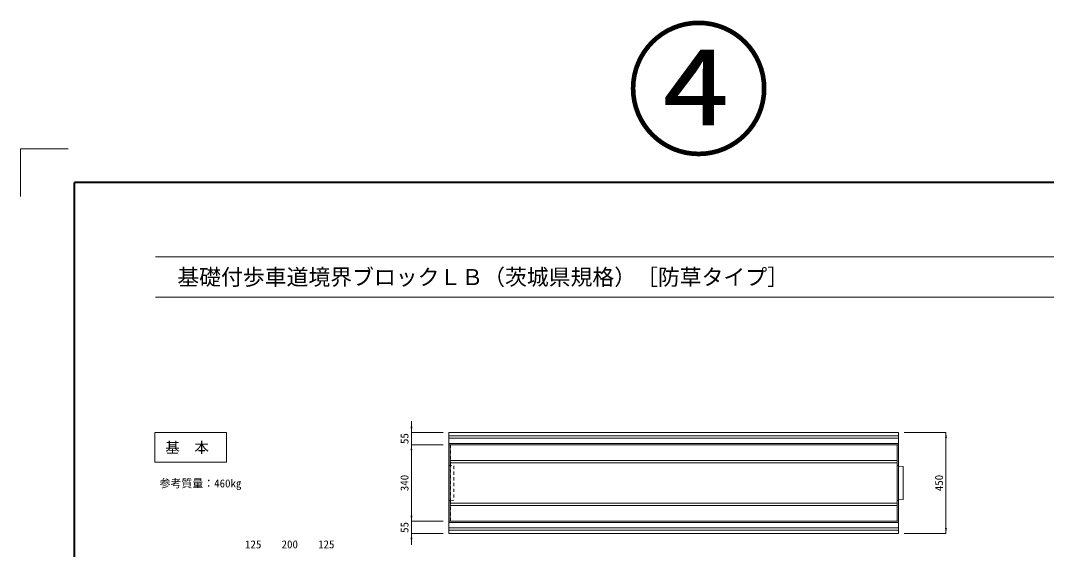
# Model space of a CAD drawing. Units: millimetres at full size, sheet at 1:25. Extents: x 19044 to 37689, y -9270 to 9420.
# Drawn here: x 19044 to 23606, y -2501 to -149 of the extents above; entities that cross this region are included whole.
import ezdxf
from ezdxf.enums import TextEntityAlignment as Align

# ---------------------------------------------------------------- set-up
doc = ezdxf.new("R2010")
doc.units = ezdxf.units.MM
doc.header["$LTSCALE"] = 25
doc.linetypes.add('USER2', pattern=[1.0125, 0.5625, -0.45])
for name, color, linetype, lineweight in [('0_2', 7, 'Continuous', 9), ('Defpoints_6', 1, 'Continuous', 13), ('図枠', 7, 'Continuous', 5), ('寸法線', 7, 'Continuous', 9), ('本体', 2, 'Continuous', 5), ('目地', 120, 'Continuous', 5), ('補助線', 8, 'Continuous', 13)]:
    doc.layers.add(name, color=color, linetype=linetype, lineweight=lineweight)
doc.layers.add('文字', color=7, linetype='Continuous')
doc.styles.add('ＭＳ ゴシック', font='')
doc.styles.get('ＭＳ ゴシック').set_extended_font_data('MS Gothic')

# ---------------------------------------------------------------- blocks, each defined once
blk = doc.blocks.new('filled_arrow')
at = {"color": 0, "linetype": 'Continuous', "lineweight": -2}
blk.add_solid([(7.5, 1.25), (0, 0), (7.5, -1.25)], dxfattribs=at)

msp = doc.modelspace()

# ---------------------------------------------------------------- linework, layer by layer
at = {"layer": '0_2', "color": 1, "lineweight": 13}
msp.add_lwpolyline([(19959.27, -1981.29), (19641.18, -1981.29), (19641.18, -2113.35), (19959.27, -2113.35)], close=True, dxfattribs=at)
at = {"layer": 'Defpoints_6'}
for q in [(19256.33, -719.87), (19044.19, -932)]:
    msp.add_line((19044.19, -719.87), q, dxfattribs=at)
at = {"layer": '図枠', "lineweight": 40}
for p in [(24834.19, -869.87), (19284.19, -9119.87)]:
    msp.add_line(p, (19284.19, -869.87), dxfattribs=at)
at = {"layer": '図枠', "lineweight": 13}
for p, q in [((19644.19, -1199.87), (24384.19, -1199.87)), ((19644.19, -1379.87), (24384.19, -1379.87))]:
    msp.add_line(p, q, dxfattribs=at)
at = {"layer": '寸法線', "lineweight": 13}
for p, q in [((20782.5, -2085.34), (20782.5, -1930.34)), ((20923.38, -1980.34), (20782.5, -1980.34)), ((22973.38, -1980.34), (23158.96, -1980.34)), ((23158.96, -1980.34), (23158.96, -2430.34)), ((20782.5, -2375.34), (20782.5, -2035.34)), ((20923.38, -2035.34), (20782.5, -2035.34)), ((20923.38, -2035.34), (20782.5, -2035.34)), ((20782.5, -2480.34), (20782.5, -2325.34)), ((20923.38, -2375.34), (20782.5, -2375.34)), ((20923.38, -2375.34), (20782.5, -2375.34)), ((20923.38, -2430.34), (20782.5, -2430.34)), ((22973.38, -2430.34), (23158.96, -2430.34))]:
    msp.add_line(p, q, dxfattribs=at)
at = {"layer": '本体', "lineweight": 15}
for p, q in [((20948.38, -2430.34), (20948.38, -1980.34)), ((20948.38, -1980.34), (22948.38, -1980.34)), ((22948.38, -2430.34), (22948.38, -1980.34)), ((20948.38, -2430.34), (22948.38, -2430.34))]:
    msp.add_line(p, q, dxfattribs=at)
at = {"layer": '本体', "lineweight": 9}
for p, q in [((20948.38, -1995.34), (22948.38, -1995.34)), ((20948.38, -2005.34), (22948.38, -2005.34)), ((20954.38, -2115.34), (20954.38, -2035.34)), ((22942.38, -2115.34), (22942.38, -2035.34)), ((20954.38, -2125.77), (20948.38, -2128.34)), ((20954.38, -2295.34), (20954.38, -2115.34)), ((22942.38, -2295.34), (22942.38, -2115.34)), ((22942.38, -2125.77), (22948.38, -2128.34)), ((20954.38, -2375.34), (20954.38, -2295.34)), ((22942.38, -2284.91), (22948.38, -2282.34)), ((22942.38, -2375.34), (22942.38, -2295.34)), ((20948.38, -2405.34), (22948.38, -2405.34)), ((20948.38, -2415.34), (22948.38, -2415.34))]:
    msp.add_line(p, q, dxfattribs=at)
at = {"layer": '本体'}
for p, q in [((20948.38, -2030.34), (22948.38, -2030.34)), ((20954.38, -2105.34), (22942.38, -2105.34)), ((20954.38, -2305.34), (22942.38, -2305.34)), ((20948.38, -2380.34), (22948.38, -2380.34))]:
    msp.add_line(p, q, dxfattribs=at)
at = {"layer": '本体', "lineweight": 13}
for p, q in [((20948.38, -2035.34), (22948.38, -2035.34)), ((20954.38, -2115.34), (22942.38, -2115.34)), ((20954.38, -2284.91), (20948.38, -2282.34)), ((20954.38, -2295.34), (22942.38, -2295.34)), ((20948.38, -2375.34), (22948.38, -2375.34))]:
    msp.add_line(p, q, dxfattribs=at)
at = {"layer": '目地', "linetype": 'USER2'}
for p, q in [((20955.38, -2125.34), (20955.38, -2035.34)), ((22941.38, -2125.34), (22941.38, -2035.34)), ((20954.38, -2115.34), (20955.38, -2125.34)), ((20955.38, -2125.34), (20954.38, -2125.77)), ((20955.38, -2285.34), (20955.38, -2125.34)), ((22942.38, -2115.34), (22941.38, -2125.34)), ((22941.38, -2285.34), (22941.38, -2125.34)), ((22941.38, -2125.34), (22942.38, -2125.77)), ((20955.38, -2285.34), (20954.38, -2284.91)), ((20954.38, -2295.34), (20955.38, -2285.34)), ((20955.38, -2375.34), (20955.38, -2285.34)), ((22941.38, -2285.34), (22942.38, -2284.91)), ((22941.38, -2375.34), (22941.38, -2285.34)), ((22942.38, -2295.34), (22941.38, -2285.34))]:
    msp.add_line(p, q, dxfattribs=at)
at = {"layer": '目地', "linetype": 'USER2', "lineweight": 13}
for p, q in [((20948.38, -2127.34), (20971.38, -2129.34)), ((20971.38, -2129.34), (20971.38, -2281.34)), ((20971.38, -2281.34), (20948.38, -2283.34))]:
    msp.add_line(p, q, dxfattribs=at)
at = {"layer": '目地', "lineweight": 13}
for p, q in [((22948.38, -2130.34), (22968.38, -2132.34)), ((22968.38, -2132.34), (22968.38, -2278.34)), ((22968.38, -2278.34), (22948.38, -2280.34))]:
    msp.add_line(p, q, dxfattribs=at)

# ---------------------------------------------------------------- block references
at = {"layer": '寸法線', "lineweight": 13, "xscale": 3.33, "yscale": 3.33}
for p, rotation in [((20782.5, -1980.34), 90), ((23158.96, -1980.34), 270), ((20782.5, -2035.34), 270), ((20782.5, -2035.34), 270), ((20782.5, -2375.34), 90), ((20782.5, -2375.34), 90), ((23158.96, -2430.34), 90), ((20782.5, -2430.34), 270)]:
    msp.add_blockref('filled_arrow', p, dxfattribs=dict(at, rotation=rotation))

# ---------------------------------------------------------------- texts
at = {"layer": '図枠', "style": 'ＭＳ ゴシック'}
msp.add_text('\u3000基礎付歩車道境界ブロックＬＢ（茨城県規格）［防草タイプ］', height=71.21, dxfattribs=at).set_placement((19644.19, -1289.87), align=Align.MIDDLE_LEFT)
at = {"layer": '寸法線', "style": 'ＭＳ ゴシック'}
for s, p in [('55', (20751.25, -2007.84)), ('340', (20751.25, -2205.34)), ('450', (23127.71, -2205.34)), ('55', (20751.25, -2402.84))]:
    msp.add_text(s, height=35.6, rotation=90, dxfattribs=at).set_placement(p, align=Align.MIDDLE_CENTER)
for s, p in [('125', (20078.76, -2478.09)), ('200', (20241.26, -2478.09)), ('125', (20403.76, -2478.09))]:
    msp.add_text(s, height=35.6, dxfattribs=at).set_placement(p, align=Align.MIDDLE_CENTER)
at = {"layer": '文字', "style": 'ＭＳ ゴシック'}
for s, height, p in [('基\u3000本', 47.47, (19687.69, -2047.32)), ('参考質量：460kg', 35.6, (19662.42, -2207.07))]:
    msp.add_text(s, height=height, dxfattribs=at).set_placement(p, align=Align.MIDDLE_LEFT)
at = {"layer": '補助線', "color": 1, "style": 'ＭＳ ゴシック'}
msp.add_text('④', height=474.7, dxfattribs=at).set_placement((22059.19, -222.37), align=Align.TOP_CENTER)

doc.saveas('drawing.dxf')
